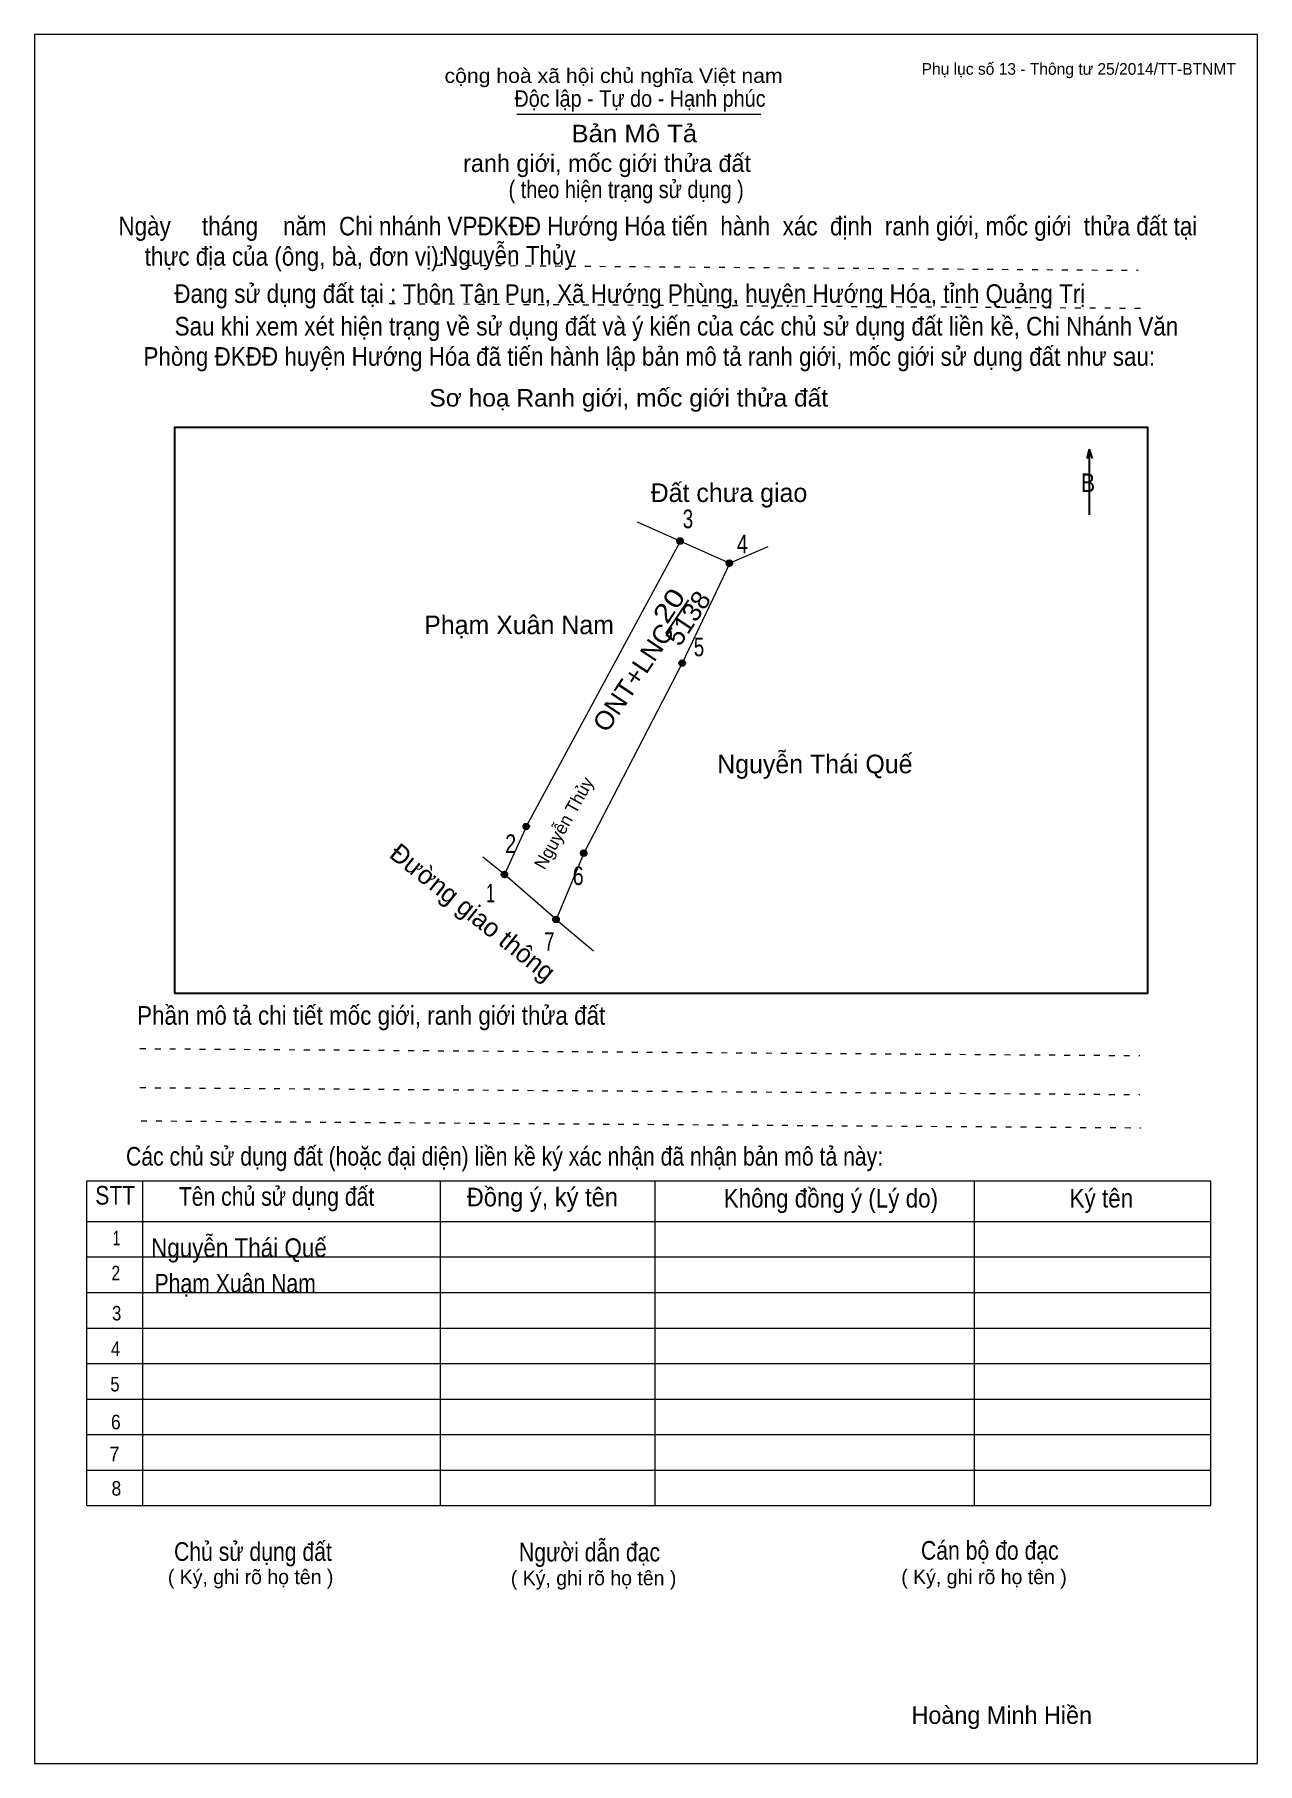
# Model space of a CAD drawing. Header units: centimetres. Extents: x 0 to 21, y 0 to 29.7.
import ezdxf
from ezdxf.enums import TextEntityAlignment as Align

# ---------------------------------------------------------------- set-up
doc = ezdxf.new("R2010")
doc.units = ezdxf.units.CM
doc.header["$LTSCALE"] = 0.13
doc.linetypes.add('DOTTED', pattern=[1.5, 0.3, -1.2])
for name, color, linetype, lineweight in [('1', 7, 'Continuous', 13), ('32', 7, 'Continuous', 25), ('33', 7, 'Continuous', 25), ('6', 7, 'Continuous', 13), ('62', 7, 'Continuous', 13)]:
    doc.layers.add(name, color=color, linetype=linetype, lineweight=lineweight)
for name, color, linetype in [('2', 7, 'Continuous'), ('34', 7, 'Continuous'), ('63', 7, 'Continuous')]:
    doc.layers.add(name, color=color, linetype=linetype)

msp = doc.modelspace()

# ---------------------------------------------------------------- hatches: boundary and pattern name
at = {"layer": '32'}
for points in [[(11.1346, 21.0002, 1), (11.0346, 21.0002, 1)], [(11.9818, 20.619, 1), (11.8818, 20.619, 1)], [(11.1698, 18.901, 1), (11.0698, 18.901, 1)], [(8.4935, 16.0937, 1), (8.3935, 16.0937, 1)], [(9.4805, 15.6365, 1), (9.3805, 15.6365, 1)], [(8.1182, 15.2718, 1), (8.0182, 15.2718, 1)], [(9.0043, 14.5002, 1), (8.9043, 14.5002, 1)]]:
    msp.add_hatch(color=256, dxfattribs=at).paths.add_polyline_path(points)

# ---------------------------------------------------------------- linework, layer by layer
at = {"layer": '1'}
msp.add_lwpolyline([(21, 0), (21, 29.7), (0, 29.7), (0, 0)], close=True, dxfattribs=at)
at = {"layer": '32'}
for centre in [(11.0846, 21.0002), (11.9318, 20.619), (11.1198, 18.901), (8.4435, 16.0937), (9.4305, 15.6365), (8.0682, 15.2718), (8.9543, 14.5002)]:
    msp.add_circle(centre, 0.05, dxfattribs=at)
at = {"layer": '33'}
msp.add_line((10.84, 19.41), (11.23, 19.99), dxfattribs=at)
at = {"layer": '6'}
for p, q in [((10.35, 21.33), (11.09, 21)), ((8.45, 16.1), (11.09, 21)), ((12.59, 20.9), (11.94, 20.62)), ((11.12, 18.9), (9.43, 15.64)), ((8.45, 16.1), (8.07, 15.27)), ((8.07, 15.27), (7.7, 15.57)), ((9.43, 15.64), (8.96, 14.5)), ((8.96, 14.5), (8.07, 15.27)), ((8.96, 14.5), (9.6, 13.96))]:
    msp.add_line(p, q, dxfattribs=at)
msp.add_lwpolyline([(11.09, 21), (11.94, 20.62), (11.12, 18.9)], dxfattribs=at)
at = {"layer": '62'}
for p, q in [((8.28, 28.33), (12.47, 28.33)), ((0.9, 10.01), (20.2, 10.01)), ((0.9, 4.43), (0.9, 10.01)), ((1.86, 4.43), (1.86, 10.01)), ((6.97, 4.43), (6.97, 9.99)), ((10.66, 4.43), (10.66, 9.99)), ((16.14, 4.43), (16.14, 10.01)), ((20.2, 4.43), (20.2, 10.01)), ((0.9, 9.31), (20.2, 9.31)), ((0.9, 8.7), (20.2, 8.7)), ((0.9, 8.09), (20.2, 8.09)), ((0.9, 7.48), (20.2, 7.48)), ((0.9, 6.87), (20.2, 6.87)), ((0.9, 6.26), (20.2, 6.26)), ((0.9, 5.65), (20.2, 5.65)), ((0.9, 5.04), (20.2, 5.04)), ((0.9, 4.43), (20.2, 4.43))]:
    msp.add_line(p, q, dxfattribs=at)
at = {"layer": '62', "linetype": 'DOTTED'}
for p, q in [((6.89, 25.74), (18.95, 25.65)), ((6.09, 25.08), (19.04, 25)), ((1.81, 12.28), (18.98, 12.16)), ((1.81, 11.61), (18.98, 11.49)), ((1.83, 11.04), (19, 10.92))]:
    msp.add_line(p, q, dxfattribs=at)
at = {"layer": '62', "lineweight": 25}
for p, q in [((18.11, 22.58), (18.11, 21.45)), ((18.11, 22.57), (18.07, 22.42)), ((18.11, 22.57), (18.16, 22.42))]:
    msp.add_line(p, q, dxfattribs=at)
msp.add_lwpolyline([(2.4, 13.23), (19.12, 13.23), (19.12, 22.95), (2.4, 22.95)], close=True, dxfattribs=at)

# ---------------------------------------------------------------- texts
at = {"layer": '2'}
msp.add_text('Nguyễn Thủy', height=0.22, rotation=60.832, dxfattribs=at).set_placement((9.1838, 16.1014), align=Align.CENTER)
at = {"layer": '32'}
for s, width, p in [('3', 0.75, (11.22, 21.22)), ('4', 0.8, (12.155, 20.79)), ('5', 0.75, (11.41, 19.02)), ('2', 0.8, (8.175, 15.64)), ('6', 0.8, (9.335, 15.09)), ('1', 0.65, (7.83, 14.79)), ('7', 0.75, (8.84, 13.96))]:
    msp.add_text(s, height=0.32, dxfattribs=dict(at, width=width)).set_placement(p, align=Align.CENTER)
at = {"layer": '33'}
for s, p in [('Đất chưa giao', (11.925, 21.67)), ('Phạm Xuân Nam', (8.32, 19.4)), ('Nguyễn Thái Quế', (13.4, 17.01))]:
    msp.add_text(s, height=0.32, dxfattribs=at).set_placement(p, align=Align.CENTER)
for s, width, p in [('20', 1.25, (11.0279, 19.8011)), ('5138', 1.05, (11.3549, 19.5861))]:
    msp.add_text(s, height=0.32, rotation=56.23, dxfattribs=dict(at, width=width)).set_placement(p, align=Align.CENTER)
at = {"layer": '33', "width": 1.05}
msp.add_text('ONT+LNC', height=0.32, rotation=56.23, dxfattribs=at).set_placement((11.0016, 19.4421), align=Align.RIGHT)
at = {"layer": '33'}
msp.add_text('Đường giao thông', height=0.32, rotation=321.34, dxfattribs=at).set_placement((7.4251, 14.498), align=Align.CENTER)
at = {"layer": '34'}
for s, width, p in [('Nguyễn Thủy', 0.9, (7, 25.75)), ('Nguyễn Thái Quế', 0.9, (2, 8.7)), ('Phạm Xuân Nam', 0.85, (2.06, 8.09))]:
    msp.add_text(s, height=0.32, dxfattribs=dict(at, width=width)).set_placement(p)
at = {"layer": '62'}
for s, height, width, p in [('cộng hoà xã hội chủ nghĩa Việt nam', 0.2474, 1.1, (7.04, 28.87)), ('Độc lập - Tự do - Hạnh phúc', 0.2828, 0.9, (8.24, 28.46)), ('Bản Mô Tả', 0.3, 1.1, (9.22, 27.85)), ('( theo hiện trạng sử dụng )', 0.3, 0.85, (8.14, 26.89)), ('Ngày     tháng    năm  Chi nhánh VPĐKĐĐ Hướng Hóa tiến  hành  xác  định  ranh giới, mốc giới  thửa đất tại ', 0.32, 0.9, (1.44, 26.25)), ('thực địa của (ông, bà, đơn vị): ', 0.32, 0.9, (1.89, 25.73)), ('Đang sử dụng đất tại : Thôn Tân Pun, Xã Hướng Phùng, huyện Hướng Hóa, tỉnh Quảng Trị', 0.32, 0.9, (2.4, 25.09)), ('     Sau khi xem xét hiện trạng về sử dụng đất và ý kiến của các chủ sử dụng đất liền kề, Chi Nhánh Văn ', 0.32, 0.9, (1.87, 24.53)), ('Phòng ĐKĐĐ huyện Hướng Hóa đã tiến hành lập bản mô tả ranh giới, mốc giới sử dụng đất như sau:', 0.32, 0.9, (1.87, 24.01)), ('Sơ hoạ Ranh giới, mốc giới thửa đất', 0.3, 1.05, (6.78, 23.31)), ('B', 0.32, 0.85, (17.97, 21.84)), ('Phần mô tả chi tiết mốc giới, ranh giới thửa đất ', 0.32, 0.9, (1.76, 12.69)), ('Các chủ sử dụng đất (hoặc đại diện) liền kề ký xác nhận đã nhận bản mô tả này:', 0.32, 0.85, (1.57, 10.27))]:
    msp.add_text(s, height=height, dxfattribs=dict(at, width=width)).set_placement(p)
msp.add_text('ranh giới, mốc giới thửa đất', height=0.3, dxfattribs=at).set_placement((7.36, 27.34))
for s, height, width, p in [('STT', 0.32, 0.85, (1.385, 9.6)), ('Tên chủ sử dụng đất', 0.32, 0.85, (4.155, 9.58)), ('Đồng ý, ký tên', 0.32, 0.95, (8.72, 9.57)), ('Không đồng ý (Lý do)', 0.32, 0.9, (13.675, 9.55)), ('Ký tên', 0.32, 0.9, (18.32, 9.55)), ('1', 0.25, 0.7, (1.405, 8.9)), ('2', 0.25, 0.8, (1.395, 8.3)), ('3', 0.25, 0.85, (1.41, 7.61)), ('4', 0.25, 0.85, (1.39, 7)), ('5', 0.25, 0.85, (1.38, 6.39)), ('6', 0.25, 0.9, (1.395, 5.74)), ('7', 0.25, 0.95, (1.37, 5.19)), ('8', 0.25, 0.9, (1.405, 4.6)), ('Người dẫn đạc', 0.32, 0.85, (9.53, 3.47)), ('Chủ sử dụng đất', 0.32, 0.85, (3.75, 3.48)), ('Cán bộ đo đạc', 0.32, 0.85, (16.405, 3.5))]:
    msp.add_text(s, height=height, dxfattribs=dict(at, width=width)).set_placement(p, align=Align.CENTER)
for p in [(3.71, 3.08), (9.6, 3.06), (16.305, 3.08)]:
    msp.add_text('( Ký, ghi rõ họ tên )', height=0.25, dxfattribs=at).set_placement(p, align=Align.CENTER)
at = {"layer": '63'}
msp.add_text('Phụ lục số 13 - Thông tư 25/2014/TT-BTNMT', height=0.2, dxfattribs=at).set_placement((20.63, 29.01), align=Align.RIGHT)
msp.add_text('Hoàng Minh Hiền', height=0.3, dxfattribs=at).set_placement((16.61, 0.68), align=Align.CENTER)

doc.saveas('drawing.dxf')
